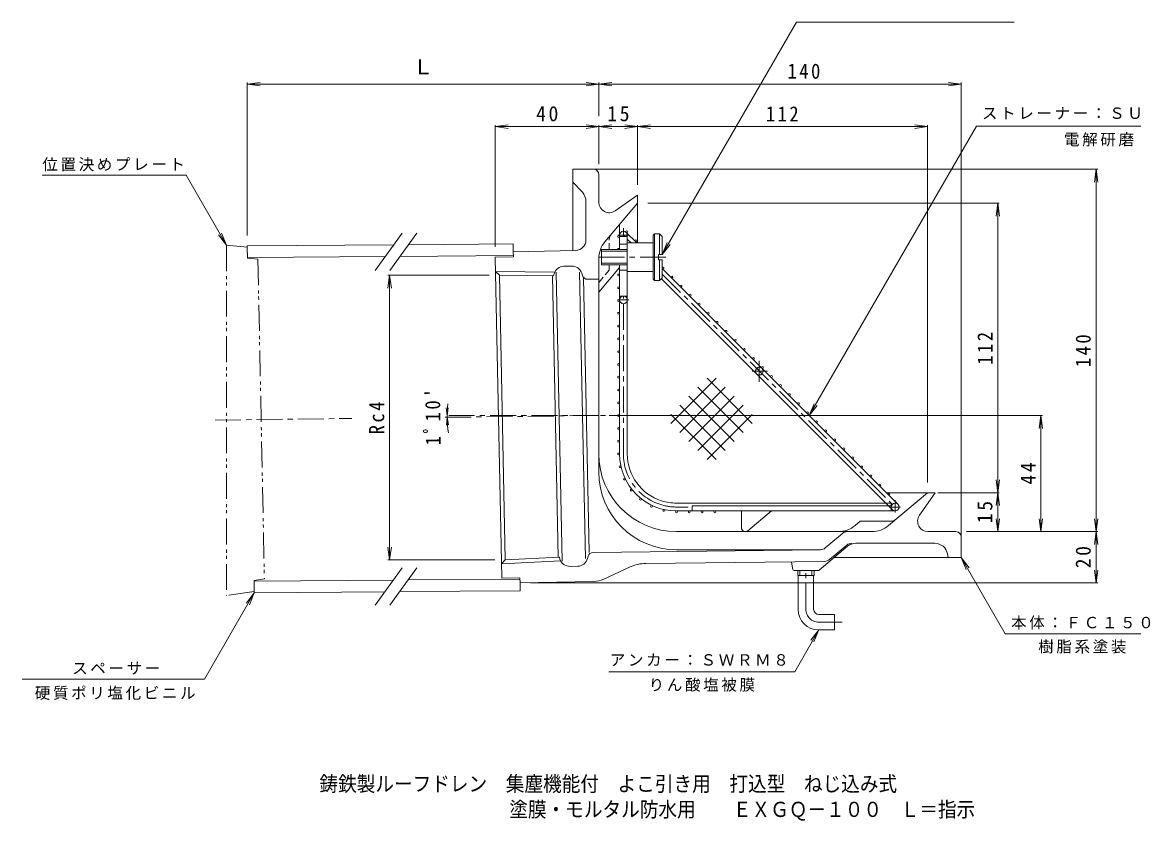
# Model space of a CAD drawing. Units: millimetres, scale not verified. Extents: x -286 to 358, y -275 to 263.
# Drawn here: x -286.2 to 143.3, y -275.3 to 33.1 of the extents above; entities that cross this region are included whole.
import ezdxf
from ezdxf.enums import TextEntityAlignment as Align

# ---------------------------------------------------------------- set-up
doc = ezdxf.new("R2010")
doc.units = ezdxf.units.MM
doc.header["$LTSCALE"] = 2
for name, pattern in [('CHAIN1', [8, 5, -1, 1, -1]), ('DASHED1', [1.8, 1.2, -0.6]), ('DASHED3', [4, 3, -1]), ('DOUBLE_CHAIN1', [8.8, 5, -1, 0.6, -0.6, 0.6, -1])]:
    doc.linetypes.add(name, pattern=pattern)
for name, color, linetype, lineweight in [('0-0_通り芯', 4, 'Continuous', 9), ('0-2_仕上', 6, 'Continuous', 9), ('0-3_建具', 3, 'Continuous', 9), ('0-4_その他', 7, 'Continuous', 9), ('0-5_寸法', 7, 'Continuous', 9), ('0-6_ハッチ', 3, 'DASHED1', 9), ('0-7', 3, 'Continuous', 9), ('0-A', 2, 'Continuous', 9), ('0-C', 4, 'Continuous', 9)]:
    doc.layers.add(name, color=color, linetype=linetype, lineweight=lineweight)
doc.layers.add('F-4_F-4ﾚｲﾔ', color=2, linetype='Continuous')
doc.styles.add('ＭＳ ゴシック', font='')
doc.styles.get('ＭＳ ゴシック').set_extended_font_data('MS Gothic')

msp = doc.modelspace()

# ---------------------------------------------------------------- linework, layer by layer
at = {"layer": '0-0_通り芯'}
for p, q in [((-65.372, -23.619), (-73.372, -23.619)), ((-73.372, -23.619), (-73.372, -55.012)), ((-63.372, -25.619), (-63.372, -36.438)), ((-69.715, -32.54), (-73.372, -28.619)), ((-57.078, -39.715), (-48.372, -33.619)), ((-48.372, -52.119), (-48.372, -33.619)), ((-68.372, -50.991), (-68.372, -35.95)), ((-61.033, -51.707), (-48.489, -36.758)), ((-55.372, -54.619), (-55.372, -44.961)), ((-103.372, -57.623), (-96.374, -57.481)), ((-63.372, -140.619), (-63.372, -58.135)), ((-103.26, -63.107), (-80.371, -63.356)), ((-80.833, -64.83), (-80.631, -64.063)), ((-77.543, -174.986), (-79.817, -63.335)), ((-73.88, -61.023), (-76.845, -61.084)), ((-68.56, -174.066), (-70.813, -63.427)), ((-69.7, -64.739), (-69.975, -63.846)), ((-55.372, -61.619), (-63.372, -71.153)), ((-55.372, -61.619), (-55.372, -60.619)), ((-101.751, -64.602), (-80.833, -64.83)), ((-79.073, -173.503), (-81.287, -64.825)), ((-67.108, -171.659), (-69.27, -65.494)), ((-67.748, -66.15), (-63.372, -66.061)), ((47.749, -148.619), (66.628, -148.619)), ((48.54, -161.279), (63.628, -148.619)), ((60.532, -157.325), (66.628, -148.619)), ((-8.248, -155.619), (-8.248, -162.153)), ((3.286, -155.619), (-5.839, -163.276)), ((37.628, -159.619), (35.649, -161.279)), ((37.628, -159.619), (49.427, -159.619)), ((42.112, -163.619), (-33.372, -163.619)), ((24.107, -169.93), (30.792, -164.321)), ((74.628, -163.619), (63.809, -163.619)), ((76.628, -165.619), (76.628, -173.619)), ((-65.586, -171.641), (22.213, -170.631)), ((22.194, -170.619), (-33.372, -170.619)), ((21.767, -178.502), (32.747, -169.289)), ((25.76, -174.417), (32.429, -168.821)), ((35.961, -168.119), (66.455, -168.119)), ((-100.959, -176.114), (-78.099, -174.933)), ((-67.497, -173.131), (-67.732, -174.021)), ((23.874, -175.112), (-45.182, -175.907)), ((11.55, -178.212), (11.009, -175.37)), ((76.628, -173.619), (27.587, -173.619)), ((71.374, -172.224), (71.628, -173.619)), ((-71.518, -176.999), (-74.483, -177.06)), ((-51.271, -177.275), (-61.481, -181.966)), ((21.446, -178.619), (12.042, -178.619)), ((-65.452, -182.877), (-93.808, -183.455))]:
    msp.add_line(p, q, dxfattribs=at)
at = {"layer": '0-0_通り芯', "linetype": 'DASHED1'}
for p, q in [((-59.372, -54.619), (-59.372, -50.82)), ((-59.372, -62.619), (-63.372, -67.386)), ((-59.372, -62.619), (-59.372, -60.619))]:
    msp.add_line(p, q, dxfattribs=at)
at = {"layer": '0-0_通り芯', "linetype": 'CHAIN1'}
for p, q in [((-211.639, -120.541), (-158.824, -119.906)), ((-122.751, -119.473), (-55.934, -118.67)), ((-63.372, -118.822), (-122.679, -118.822))]:
    msp.add_line(p, q, dxfattribs=at)
at = {"layer": '0-0_通り芯'}
for points in [[(-72.291, -54.99), (-96.414, -55.481), (-96.374, -57.481)], [(-103.372, -57.623), (-100.847, -181.598), (-93.849, -181.455), (-93.808, -183.455)], [(-103.26, -63.107), (-101.751, -64.602), (-99.512, -174.559), (-100.959, -176.114)], [(-99.512, -174.559), (-78.62, -173.48), (-78.387, -174.238)]]:
    msp.add_lwpolyline(points, dxfattribs=at)
for centre, radius, start, end in [((-65.372, -25.619), 2, 0, 90), ((-73.372, -35.95), 5, 0, 43.00027), ((-59.372, -36.438), 4, 180, 305.00014), ((-48.872, -36.437), 0.5, 320.0007, 0), ((-72.372, -50.991), 4, 271.16652, 0), ((-53.372, -58.135), 10, 140.00003, 180), ((-76.763, -65.083), 4, 91.16652, 165.22128), ((-73.798, -65.023), 4, 17.11217, 91.16687), ((-67.789, -64.15), 2, 197.11159, 271.16689), ((-33.372, -133.619), 30, 180, 270), ((-33.372, -140.619), 30, 180, 270), ((63.809, -159.619), 4, 144.99966, 270), ((-6.782, -162.153), 1.466, 180, 309.99997), ((29.221, -153.619), 10, 270, 309.99986), ((42.112, -153.619), 10, 270, 309.99995), ((49.427, -156.619), 3, 270, 309.99988), ((32.72, -166.619), 3, 90, 129.99988), ((74.628, -165.619), 2, 0, 90), ((-65.563, -173.641), 2, 90.65926, 165.22137), ((22.194, -167.619), 3, 270, 309.99988), ((22.179, -167.631), 3, 270.65973, 309.99962), ((34.358, -171.119), 3, 90, 130.00003), ((35.961, -173.119), 5, 90, 129.99995), ((66.455, -173.119), 5, 10.30489, 90), ((-74.564, -173.061), 4, 197.112, 271.16687), ((-71.599, -173), 4, 271.16652, 345.22145), ((-45.009, -190.906), 15, 90.65897, 114.67551), ((23.839, -172.113), 3, 270.65878, 309.99977), ((12.042, -178.119), 0.5, 190.78464, 270), ((21.446, -178.119), 0.5, 270, 309.9993), ((-65.656, -172.879), 10, 271.16658, 294.67548)]:
    msp.add_arc(centre, radius, start, end, dxfattribs=at)
at = {"layer": '0-0_通り芯', "linetype": 'DASHED1'}
msp.add_arc((-56.372, -50.82), 3, 139.99997, 180, dxfattribs=at)
at = {"layer": '0-2_仕上', "linetype": 'CHAIN1'}
for p, q in [((-53.872, -49.619), (-53.872, -46.339)), ((-51.672, -49.119), (-55.98, -49.119)), ((-53.872, -49.119), (-53.372, -49.619)), ((-52.372, -50.619), (-50.872, -52.119)), ((-38.872, -64.119), (51.128, -154.119)), ((-53.872, -133.619), (-53.872, -72.619)), ((-55.973, -74.119), (-51.813, -74.119)), ((-1.372, -97.695), (-1.372, -105.72)), ((-4.145, -101.619), (1.856, -101.619)), ((-28.872, -154.119), (-33.372, -154.119)), ((53.208, -154.119), (49.334, -154.119)), ((51.128, -156.224), (51.128, -151.44))]:
    msp.add_line(p, q, dxfattribs=at)
at = {"layer": '0-2_仕上'}
for p, q in [((-52.811, -48.058), (-48.75, -52.119)), ((-52.372, -49.619), (-52.372, -49.119)), ((-55.372, -62.619), (-55.372, -133.619)), ((-38.872, -61.997), (52.189, -153.058)), ((-39.183, -65.929), (47.507, -152.619)), ((-52.372, -133.619), (-52.372, -72.619)), ((49.628, -152.619), (-33.372, -152.619)), ((49.628, -155.619), (49.628, -152.619)), ((51.128, -155.619), (-33.372, -155.619)), ((49.628, -154.74), (50.067, -155.179))]:
    msp.add_line(p, q, dxfattribs=at)
at = {"layer": '0-2_仕上', "linetype": 'DASHED3'}
msp.add_line((47.507, -152.619), (49.628, -154.74), dxfattribs=at)
at = {"layer": '0-2_仕上'}
for centre in [(-53.872, -74.119), (-1.372, -101.619), (51.128, -154.119)]:
    msp.add_circle(centre, 1.5, dxfattribs=at)
for centre, radius, start, end in [((-53.872, -49.119), 1.5, 0, 180), ((-33.372, -133.619), 22, 180, 270), ((-33.372, -133.619), 19, 180, 252.35983), ((-33.372, -133.619), 19, 252.35983, 270)]:
    msp.add_arc(centre, radius, start, end, dxfattribs=at)
at = {"layer": '0-2_仕上', "linetype": 'DASHED1'}
for start, end in [(180, 199.47215), (340.52785, 0)]:
    msp.add_arc((-53.872, -49.119), 1.5, start, end, dxfattribs=at)
at = {"layer": '0-2_仕上', "linetype": 'CHAIN1'}
for start, end in [(180, 252.84813), (252.84813, 270)]:
    msp.add_arc((-33.372, -133.619), 20.5, start, end, dxfattribs=at)
at = {"layer": '0-3_建具'}
for p, q in [((-35.547, -121.821), (-18.081, -104.356)), ((-21.574, -104.356), (-4.109, -121.821)), ((-32.054, -125.315), (-14.588, -107.849)), ((-28.561, -111.342), (-11.095, -128.808)), ((-28.561, -128.808), (-11.095, -111.342)), ((-25.068, -107.849), (-7.602, -125.315)), ((-32.054, -114.835), (-14.588, -132.301)), ((-25.068, -132.301), (-7.602, -114.835)), ((-35.547, -118.328), (-18.081, -135.794)), ((-21.574, -135.794), (-4.109, -118.328))]:
    msp.add_line(p, q, dxfattribs=at)
for centre in [(-55.722, -49.639), (-52.564, -47.81), (-49.071, -51.304), (-55.722, -64.459), (-35.098, -65.276), (-31.605, -68.769), (-55.722, -69.399), (-28.112, -72.262), (-55.722, -74.339), (-24.619, -75.755), (-55.722, -79.279), (-21.126, -79.248), (-55.722, -84.219), (-17.633, -82.742), (-14.14, -86.235), (-55.722, -89.159), (-10.647, -89.728), (-55.722, -94.099), (-7.153, -93.221), (-55.722, -99.039), (-3.66, -96.714), (-0.167, -100.207), (-55.722, -103.979), (3.326, -103.7), (6.819, -107.193), (-55.722, -108.919), (10.312, -110.686), (-55.722, -113.859), (13.805, -114.18), (-55.722, -118.799), (17.298, -117.673), (-55.722, -123.739), (20.791, -121.166), (24.285, -124.659), (-55.722, -128.679), (27.778, -128.152), (31.271, -131.645), (-55.722, -133.619), (34.764, -135.138), (-55.161, -138.597), (38.257, -138.631), (-53.504, -143.325), (41.75, -142.124), (45.243, -145.617), (-50.837, -147.566), (48.736, -149.111), (-47.291, -151.105), (-43.047, -153.766), (-38.316, -155.415), (-33.372, -155.969), (-28.432, -155.969), (-23.492, -155.969), (-18.552, -155.969)]:
    msp.add_circle(centre, 0.35, dxfattribs=at)
for centre, start, end in [((-55.722, -54.579), 0, 186.59233), ((-38.591, -61.783), 217.35709, 143.31665)]:
    msp.add_arc(centre, 0.35, start, end, dxfattribs=at)
at = {"layer": '0-4_その他'}
for p, q in [((-199.215, 9.226), (-194.258, 9.878)), ((-199.215, 9.826), (-199.215, -49.274)), ((-199.215, 9.226), (-63.372, 9.226)), ((-199.215, 9.226), (-194.258, 8.573)), ((-63.372, 9.226), (-68.329, 9.878)), ((-63.372, 9.226), (-68.329, 8.573)), ((-63.372, 9.226), (-58.415, 9.878)), ((-63.372, 9.826), (-63.372, -3.192)), ((-63.372, 9.226), (76.628, 9.226)), ((-63.372, 9.226), (-58.415, 8.573)), ((76.628, 9.226), (71.671, 9.878)), ((76.628, 9.226), (71.671, 8.573)), ((76.628, 9.826), (76.628, -169.619)), ((-103.372, -7.192), (-98.415, -6.54)), ((-103.372, -6.592), (-103.372, -53.623)), ((-103.372, -7.192), (-63.372, -7.192)), ((-103.372, -7.192), (-98.415, -7.845)), ((-63.372, -7.192), (-68.329, -6.54)), ((-63.372, -7.192), (-68.329, -7.845)), ((-63.372, -7.192), (-58.415, -6.54)), ((-63.372, -6.592), (-63.372, -21.619)), ((-63.372, -7.192), (-48.372, -7.192)), ((-63.372, -7.192), (-58.415, -7.845)), ((-48.372, -7.192), (-53.329, -6.54)), ((-48.372, -7.192), (-53.329, -7.845)), ((-48.372, -7.192), (-43.415, -6.54)), ((-48.372, -6.592), (-48.372, -29.619)), ((-48.372, -7.192), (63.628, -7.192)), ((-48.372, -7.192), (-43.415, -7.845)), ((63.628, -7.192), (58.671, -6.54)), ((63.628, -7.192), (58.671, -7.845)), ((63.628, -6.592), (63.628, -144.619)), ((129.378, -23.619), (-69.372, -23.619)), ((128.778, -23.619), (128.125, -28.576)), ((128.778, -163.619), (128.778, -23.619)), ((128.778, -23.619), (129.431, -28.576)), ((91.371, -36.758), (-44.489, -36.758)), ((90.771, -36.758), (90.118, -41.716)), ((90.771, -148.619), (90.771, -36.758)), ((90.771, -36.758), (91.424, -41.716)), ((-144.201, -64.602), (-144.854, -69.559)), ((-144.854, -64.602), (-105.751, -64.602)), ((-144.201, -174.559), (-144.201, -64.602)), ((-144.201, -64.602), (-143.549, -69.559)), ((-121.967, -118.822), (-122.358, -115.847)), ((-121.967, -118.822), (-121.575, -115.847)), ((-121.962, -119.463), (-122.293, -122.445)), ((-121.962, -119.463), (-121.51, -122.429)), ((108.009, -118.822), (-59.372, -118.822)), ((107.409, -118.822), (106.757, -123.779)), ((107.409, -163.619), (107.409, -118.822)), ((107.409, -118.822), (108.062, -123.779)), ((90.771, -148.619), (90.118, -143.662)), ((90.771, -148.619), (91.424, -143.662)), ((91.371, -148.619), (67.628, -148.619)), ((90.771, -148.619), (90.118, -153.576)), ((90.771, -163.619), (90.771, -148.619)), ((90.771, -148.619), (91.424, -153.576)), ((90.771, -163.619), (90.118, -158.662)), ((90.771, -163.619), (91.424, -158.662)), ((107.409, -163.619), (106.757, -158.662)), ((107.409, -163.619), (108.062, -158.662)), ((128.778, -163.619), (128.125, -158.662)), ((128.778, -163.619), (129.431, -158.662)), ((129.378, -163.619), (78.628, -163.619)), ((128.778, -163.619), (128.125, -168.576)), ((128.778, -183.455), (128.778, -163.619)), ((128.778, -163.619), (129.431, -168.576)), ((-144.201, -174.559), (-144.854, -169.602)), ((-144.201, -174.559), (-143.549, -169.602)), ((-144.854, -174.559), (-103.512, -174.559)), ((128.778, -183.455), (128.125, -178.497)), ((128.778, -183.455), (129.431, -178.497)), ((129.378, -183.455), (-89.808, -183.455))]:
    msp.add_line(p, q, dxfattribs=at)
msp.add_arc((-77.861, -118.822), 44.106, 174.0024, 188.59604, dxfattribs=at)
at = {"layer": '0-5_寸法'}
for p, q in [((-38.872, -56.619), (12.952, 33.143)), ((97.083, 33.143), (12.952, 33.143)), ((17.952, -118.822), (82.528, -6.973)), ((174.863, -6.973), (82.528, -6.973)), ((-222.838, -25.909), (-278.496, -25.909)), ((-207.223, -52.954), (-222.838, -25.909)), ((-207.223, -52.954), (-210.267, -48.988)), ((-207.223, -52.954), (-209.136, -48.335)), ((-38.872, -56.619), (-36.959, -51.999)), ((-38.872, -56.619), (-35.828, -52.652)), ((17.952, -118.822), (19.866, -114.202)), ((17.952, -118.822), (20.996, -114.855)), ((76.628, -173.619), (93.633, -203.073)), ((76.628, -173.619), (78.541, -178.238)), ((76.628, -173.619), (79.672, -177.586)), ((-196.486, -187.246), (-215.728, -220.573)), ((-196.486, -187.246), (-199.53, -191.213)), ((-196.486, -187.246), (-198.4, -191.865)), ((21.628, -201.619), (12.317, -217.746)), ((21.628, -201.619), (18.584, -205.586)), ((21.628, -201.619), (19.714, -206.238)), ((151.999, -203.073), (93.633, -203.073)), ((12.317, -217.746), (-59.551, -217.746)), ((-215.728, -220.573), (-286.165, -220.573))]:
    msp.add_line(p, q, dxfattribs=at)
at = {"layer": '0-6_ハッチ', "linetype": 'Continuous'}
for p, q in [((49.628, -153.619), (-27.372, -153.619)), ((-27.372, -155.619), (-27.372, -153.619)), ((49.628, -153.619), (49.628, -155.619))]:
    msp.add_line(p, q, dxfattribs=at)
at = {"layer": '0-7', "color": 7}
for p, q in [((-139.3, -48.374), (-149.764, -62.762)), ((-133.632, -48.374), (-144.096, -62.762)), ((-139.3, -177.661), (-149.764, -192.05)), ((-133.632, -177.661), (-144.096, -192.05))]:
    msp.add_line(p, q, dxfattribs=at)
at = {"layer": '0-7', "color": 7, "linetype": 'DOUBLE_CHAIN1'}
for p, q in [((-199.205, -53.774), (-207.223, -52.954)), ((-207.223, -52.954), (-207.223, -188.285)), ((-199.205, -53.774), (-199.118, -58.023)), ((-195.109, -58.441), (-199.118, -58.023)), ((-195.109, -58.441), (-192.594, -181.916)), ((-196.497, -186.746), (-207.223, -188.285))]:
    msp.add_line(p, q, dxfattribs=at)
at = {"layer": '0-7'}
for p, q in [((-199.215, -53.274), (-142.546, -52.837)), ((-199.205, -53.774), (-199.215, -53.274)), ((-136.846, -52.793), (-96.475, -52.482)), ((-96.414, -55.481), (-96.475, -52.482)), ((-199.123, -57.773), (-145.837, -57.362)), ((-140.137, -57.318), (-96.384, -56.981)), ((-196.578, -182.747), (-142.696, -182.332)), ((-136.996, -182.288), (-93.838, -181.955)), ((-93.808, -183.455), (-93.747, -186.454)), ((-196.497, -186.746), (-196.486, -187.246)), ((-196.486, -187.246), (-145.987, -186.857)), ((-140.287, -186.813), (-93.747, -186.454))]:
    msp.add_line(p, q, dxfattribs=at)
at = {"layer": '0-7', "color": 7, "linetype": 'DOUBLE_CHAIN1'}
msp.add_lwpolyline([(-192.594, -181.916), (-196.583, -182.497), (-196.497, -186.746)], dxfattribs=at)
at = {"layer": '0-A'}
for p, q in [((-42.372, -49.119), (-42.372, -66.119)), ((-39.872, -48.619), (-41.872, -48.619)), ((-38.872, -49.619), (-39.872, -48.619)), ((-39.872, -48.619), (-39.872, -56.619)), ((-38.872, -49.619), (-38.872, -56.619)), ((-62.372, -54.619), (-62.372, -60.619)), ((-52.372, -54.619), (-62.372, -54.619)), ((-52.372, -55.319), (-62.372, -55.319)), ((-48.372, -52.119), (-52.372, -52.119)), ((-48.372, -52.119), (-42.372, -52.119)), ((-52.372, -59.919), (-62.372, -59.919)), ((-40.372, -56.619), (-40.372, -58.619)), ((-38.872, -56.619), (-40.372, -56.619)), ((-38.872, -58.619), (-40.372, -58.619)), ((-39.872, -66.619), (-39.872, -58.619)), ((-38.872, -65.619), (-38.872, -58.619)), ((-52.372, -60.619), (-62.372, -60.619)), ((-48.372, -63.119), (-52.372, -63.119)), ((-48.372, -63.119), (-42.372, -63.119)), ((-41.872, -66.619), (-42.372, -66.119)), ((-39.872, -66.619), (-41.872, -66.619)), ((-38.872, -65.619), (-39.872, -66.619)), ((13.453, -180.619), (13.453, -178.619)), ((14.268, -180.619), (14.268, -178.619)), ((18.988, -180.619), (18.988, -178.619)), ((19.803, -180.619), (19.803, -178.619)), ((13.453, -180.619), (19.803, -180.619)), ((13.628, -193.619), (13.628, -180.619)), ((19.628, -193.619), (19.628, -180.619)), ((21.628, -195.619), (27.628, -195.619)), ((27.628, -195.619), (27.628, -201.619)), ((21.628, -201.619), (27.628, -201.619))]:
    msp.add_line(p, q, dxfattribs=at)
at = {"layer": '0-A', "linetype": 'DASHED1'}
msp.add_line((-52.372, -52.119), (-52.372, -63.119), dxfattribs=at)
at = {"layer": '0-A', "linetype": 'CHAIN1'}
for p, q in [((-37.464, -57.619), (-63.85, -57.619)), ((16.628, -193.619), (16.628, -178.619)), ((21.628, -198.619), (30.628, -198.619))]:
    msp.add_line(p, q, dxfattribs=at)
at = {"layer": '0-A'}
msp.add_lwpolyline([(-42.372, -49.119), (-41.872, -48.619), (-41.872, -66.619)], dxfattribs=at)
for radius in [8, 2]:
    msp.add_arc((21.628, -193.619), radius, 180, 270, dxfattribs=at)
at = {"layer": '0-A', "linetype": 'CHAIN1'}
msp.add_arc((21.628, -193.619), 5, 180, 270, dxfattribs=at)
at = {"layer": '0-C'}
for p, q in [((-55.372, -49.619), (-52.372, -49.619)), ((-55.372, -54.619), (-55.372, -49.619)), ((-52.372, -72.619), (-52.372, -49.619)), ((-52.372, -52.619), (-55.372, -52.619)), ((-55.372, -72.619), (-55.372, -60.619)), ((-52.372, -62.619), (-55.372, -62.619)), ((-52.372, -72.619), (-55.372, -72.619))]:
    msp.add_line(p, q, dxfattribs=at)

# ---------------------------------------------------------------- texts
at = {"layer": '0-4_その他', "color": 2, "style": 'ＭＳ ゴシック'}
msp.add_text('Ｌ', height=5.865, dxfattribs=at).set_placement((-135.293, 11.226), align=Align.BOTTOM_LEFT)
at = {"layer": '0-4_その他', "color": 2, "char_height": 5.865, "attachment_point": 7, "style": 'ＭＳ ゴシック'}
for s, insert in [('\\T1.27;\\W0.9;140', (9.502, 11.226)), ('\\T1.27;\\W0.95;40', (-87.622, -5.192)), ('\\T1.27;\\W0.95;15', (-60.122, -5.192)), ('\\T1.27;\\W0.9;112', (1.128, -5.192))]:
    msp.add_mtext(s, dxfattribs=dict(at, insert=insert))
for s, insert, rotation in [('\\T1.27;\\W0.9;112', (88.771, -99.189), 90), ('\\T1.27;\\W0.9;140', (126.778, -100.119), 90), ("\\T1.28;\\W0.9;1ﾟ10'", (-124.39, -130.255), 90.583), ('\\T1.27;\\W0.9;Rc4', (-146.201, -126.08), 90), ('\\T1.27;\\W0.95;44', (105.409, -145.47), 90), ('\\T1.27;\\W0.95;15', (88.771, -160.369), 90), ('\\T1.27;\\W0.95;20', (126.778, -177.787), 90)]:
    msp.add_mtext(s, dxfattribs=dict(at, insert=insert, rotation=rotation))
at = {"layer": '0-5_寸法', "char_height": 4.399, "attachment_point": 7, "style": 'ＭＳ ゴシック'}
for s, insert in [('\\T1.17;ストレーナー：ＳＵＳ３０４', (84.661, -4.408)), ('\\T1.17;電解研磨', (116.351, -14.856)), ('\\T1.17;位置決めプレート', (-278.414, -24.444)), ('\\T1.17;本体：ＦＣ１５０', (95.896, -201.442)), ('\\T1.17;樹脂系塗装', (106.396, -210.728)), ('\\T1.17;スペーサー', (-266.882, -218.849)), ('\\T1.17;アンカー：ＳＷＲＭ８', (-59.154, -215.596)), ('\\T1.17;硬質ポリ塩化ビニル', (-281.327, -228.643)), ('\\T1.17;りん酸塩被膜', (-44.117, -225.484))]:
    msp.add_mtext(s, dxfattribs=dict(at, insert=insert))
at = {"layer": 'F-4_F-4ﾚｲﾔ', "style": 'ＭＳ ゴシック', "width": 0.9}
for s, p in [('鋳鉄製ルーフドレン\u3000集塵機能付\u3000よこ引き用\u3000打込型\u3000ねじ込み式', (-171.319, -265.716)), ('塗膜・モルタル防水用\u3000\u3000ＥＸＧＱ－１００\u3000Ｌ＝指示', (-97.953, -275.597))]:
    msp.add_text(s, height=5.865, dxfattribs=at).set_placement(p, align=Align.BOTTOM_LEFT)

doc.saveas('drawing.dxf')
